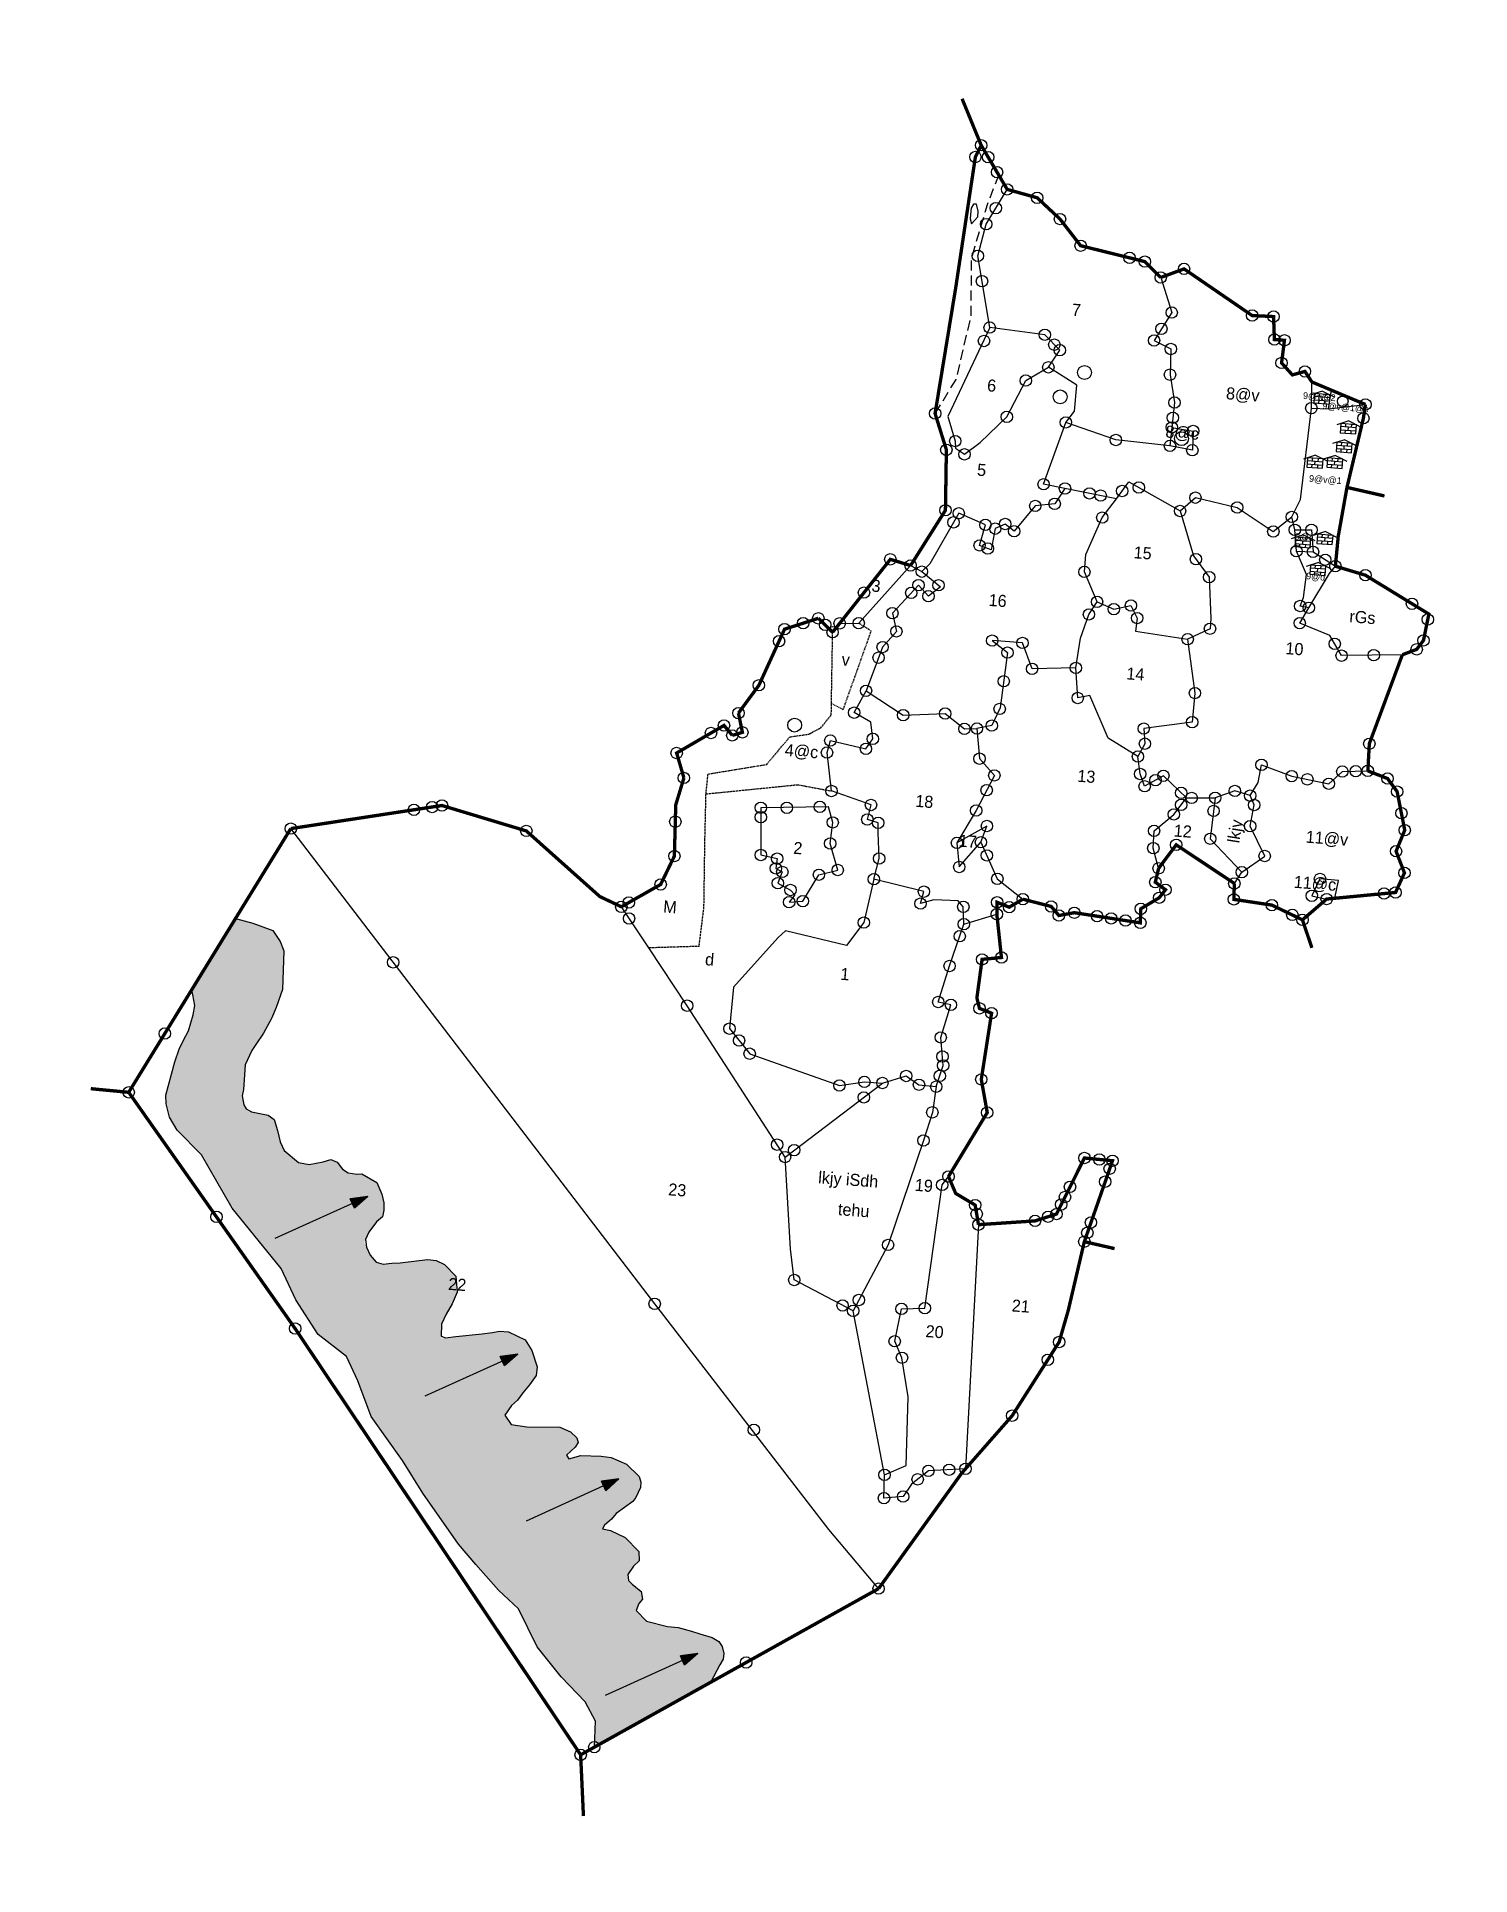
# Model space of a CAD drawing. Header units: feet. Extents: x 278709 to 279785, y 2077692 to 2079072.
import ezdxf
from ezdxf.enums import TextEntityAlignment as Align

# ---------------------------------------------------------------- set-up
doc = ezdxf.new("R2010")
doc.units = ezdxf.units.FT
doc.header["$LTSCALE"] = 0.3
doc.header["$MEASUREMENT"] = 0
doc.linetypes.add('DASHED', pattern=[0.75, 0.5, -0.25])
doc.linetypes.add('DIVIDE', pattern=[1.25, 0.5, -0.25, 0, -0.25, 0, -0.25])
for name, color, linetype in [('LINE_FOOTPATH', 1, 'DASHED'), ('POLY_HATCH', 12, 'Continuous'), ('POLY_PARCEL', 6, 'Continuous'), ('POLY_SUBPARCEL', 6, 'DASHED'), ('POLY_WATER', 4, 'Continuous'), ('SYM_ARROW', 1, 'Continuous'), ('SYM_BUILDING', 1, 'Continuous'), ('SYM_STONE', 1, 'Continuous'), ('SYM_WELL', 1, 'Continuous'), ('TEXT_MAPIN', 7, 'Continuous'), ('TEXT_PARCEL', 7, 'Continuous'), ('V_BOUND_LINE', 7, 'Continuous'), ('V_DIVIDE_LINE', 7, 'DIVIDE')]:
    doc.layers.add(name, color=color, linetype=linetype)
doc.styles.add('TEXT_MAP', font='')
doc.styles.get('TEXT_MAP').set_extended_font_data('Kruti Dev 050')

# ---------------------------------------------------------------- blocks, each defined once
blk = doc.blocks.new('ARROWASPECT')
h = blk.add_hatch(color=256)
h.paths.add_polyline_path([(2.85, -2.85), (3.72, -1.98), (0, 0)])
h.paths.add_polyline_path([(0, 0), (1.98, -3.72), (2.85, -2.85)])
for points in [[(0, 0), (17.15, -17.15)], [(0, 0), (1.98, -3.72)], [(0, 0), (3.72, -1.98)], [(3.72, -1.98), (1.98, -3.72)]]:
    blk.add_lwpolyline(points)
blk = doc.blocks.new('BUILDING')
for p, q in [((2.25, 2.7), (-2.25, 2.7)), ((-2.25, 2.7), (-2.25, 0)), ((2.25, 1.8), (-2.25, 1.8)), ((-2.25, 0.9), (2.25, 0.9)), ((-2.25, 0), (2.25, 0)), ((-0.9, 2.7), (-0.9, 1.8)), ((-0.9, 0.9), (-0.9, 0)), ((0, 0.9), (0, 1.8)), ((0.9, 1.8), (0.9, 2.7)), ((0.9, 0), (0.9, 0.9)), ((2.25, 0), (2.25, 2.7))]:
    blk.add_line(p, q)
for points in [[(0, 3.61), (-3.45, 2.21)], [(0, 3.61), (3.45, 2.21)]]:
    blk.add_lwpolyline(points)
blk = doc.blocks.new('PAKKAWELL')
blk.add_circle((0, 0), 1.81)
blk = doc.blocks.new('STONE')
blk.add_circle((0, 0), 0.851)
blk = doc.blocks.new('LM')
at = {"layer": 'POLY_HATCH'}
h = blk.add_hatch(dxfattribs=at)
h.set_pattern_fill('ZIGZAG', color=256, scale=10, style=0)
h.set_pattern_definition([(0, (0, 0), (1.25, 1.25), [1.25, -1.25]), (90, (1.25, 0), (-1.25, 1.25), [1.25, -1.25])])
h.paths.add_polyline_path([(69.91, 144.01), (73.34, 139.38), (79.2, 132.18), (82.05, 129.33), (85.69, 125.77), (88.86, 123.24), (92.11, 117.77), (95.99, 113.57), (99.87, 110.17), (101.61, 107.4), (101.74, 103.5), (118.28, 114.46), (119.88, 118.14), (119.96, 118.89), (119.63, 119.94), (119.07, 120.66), (118.02, 121.15), (116.16, 121.55), (114.87, 121.88), (112.85, 122.28), (111.23, 122.28), (108.09, 122.84), (106.39, 124.32), (106.71, 125.37), (107.2, 126.09), (106.95, 127.22), (104.96, 128.56), (104.77, 129.57), (105.5, 130.86), (106.31, 131.74), (106.15, 133.12), (103.96, 135.05), (101.7, 135.94), (100.49, 136.1), (100.73, 136.67), (101.7, 137.64), (102.35, 138.53), (104.68, 140.49), (105.08, 141.13), (105.65, 142.66), (105.65, 143.47), (105.33, 144.28), (103.31, 145.97), (100.97, 146.78), (99.43, 146.86), (96.44, 146.78), (94.67, 146.14), (94.26, 146.62), (95.47, 147.91), (95.88, 148.64), (95.64, 149.36), (94.59, 150.17), (92.97, 150.74), (88.04, 150.41), (85.7, 150.57), (84.65, 151.87), (85.54, 153.4), (86.35, 154.29), (87.07, 155.42), (87.96, 156.71), (88.85, 158.16), (88.93, 159.45), (87.94, 161.82), (86.81, 163.35), (84.23, 164.32), (82.93, 164.32), (81.88, 164.08), (80.35, 163.76), (76.47, 163.03), (74.31, 162.58), (74.21, 164.73), (74.78, 166.26), (75.57, 167.89), (76.14, 169.67), (75.81, 172.01), (73.96, 173.62), (72.66, 174.11), (71.37, 174.19), (69.35, 173.78), (67.33, 173.38), (66.12, 173.22), (64.83, 172.98), (63.78, 173.22), (62.81, 174.19), (61.77, 176.01), (62.33, 177.58), (63.38, 179.19), (64.18, 180), (64.34, 181.05), (64.26, 182.1), (63.86, 183.39), (62.97, 185.05), (60.63, 186.18), (58.95, 185.99), (57.72, 186.66), (56.83, 187.63), (55.86, 187.95), (54.73, 187.55), (52.71, 186.99), (51.1, 187.15), (48.83, 188.76), (48.11, 190.05), (47.62, 191.67), (46.98, 193.28), (46.01, 193.85), (42.93, 194.24), (42.29, 195.14), (41.97, 196.43), (42.05, 197.4), (42.05, 199.58), (42.05, 201.11), (42.86, 203.29), (43.42, 204.26), (44.39, 206.03), (45.44, 208.29), (46.01, 209.99), (46.73, 212.73), (46.64, 215.59), (46.48, 218.49), (45.83, 219.86), (44.62, 221.4), (41.55, 222.28), (38.94, 222.74), (33.26, 211.69), (33.88, 209.37), (33.72, 207.92), (33.23, 205.5), (32.59, 204.04), (32.02, 202.67), (31.54, 200.73), (30.57, 195.69), (30.73, 194.4), (31.37, 192.46), (32.67, 190.61), (36.54, 187.22), (41.72, 179.6), (49.72, 171.21), (52.22, 166.69), (55.97, 161.81), (60.41, 158.81), (62.39, 155.33), (64.76, 150.18)])
at = {"layer": 'LINE_FOOTPATH', "ltscale": 10, "flags": 128}
blk.add_lwpolyline([(137.33, 305.83), (140.08, 311.12), (141.6, 320.76), (140.99, 329.28), (142.76, 337.52), (144.11, 342.03)], dxfattribs=at)
at = {"layer": 'POLY_HATCH'}
blk.add_lwpolyline([(101.74, 103.5), (101.61, 107.4), (99.87, 110.17), (95.99, 113.57), (92.11, 117.77), (88.86, 123.24), (85.69, 125.77), (82.05, 129.33), (79.2, 132.18), (73.34, 139.38), (69.91, 144.01), (64.76, 150.18), (62.39, 155.33), (60.41, 158.81), (55.97, 161.81), (52.22, 166.69), (49.72, 171.21), (41.72, 179.6), (36.54, 187.22), (32.67, 190.61), (31.37, 192.46), (30.73, 194.4), (30.57, 195.69), (31.54, 200.73), (32.02, 202.67), (32.59, 204.04), (33.23, 205.5), (33.72, 207.92), (33.88, 209.37), (33.26, 211.69), (38.94, 222.74), (41.55, 222.28), (44.62, 221.4), (45.83, 219.86), (46.48, 218.49), (46.64, 215.59), (46.73, 212.73), (46.01, 209.99), (45.44, 208.29), (44.39, 206.03), (43.42, 204.26), (42.86, 203.29), (42.05, 201.11), (42.05, 199.58), (42.05, 197.4), (41.97, 196.43), (42.29, 195.14), (42.7, 194.57), (43.5, 194.17), (46.01, 193.85), (46.98, 193.28), (47.62, 191.67), (48.11, 190.05), (48.83, 188.76), (51.1, 187.15), (52.71, 186.99), (54.73, 187.55), (55.86, 187.95), (56.83, 187.63), (57.72, 186.66), (58.61, 186.18), (59.9, 186.1), (60.63, 186.18), (62.97, 185.05), (63.86, 183.39), (64.26, 182.1), (64.34, 181.05), (64.18, 180), (63.38, 179.19), (62.33, 177.58), (61.92, 176.45), (62.17, 175.32), (62.81, 174.19), (63.78, 173.22), (64.83, 172.98), (66.12, 173.22), (67.33, 173.38), (68.14, 173.54), (69.35, 173.78), (71.37, 174.19), (72.66, 174.11), (73.96, 173.62), (75.81, 172.01), (76.14, 169.67), (75.57, 167.89), (74.78, 166.26), (74.21, 164.73), (74.29, 162.95), (74.94, 162.71), (76.47, 163.03), (80.35, 163.76), (81.88, 164.08), (82.93, 164.32), (84.23, 164.32), (86.81, 163.35), (87.94, 161.82), (88.93, 159.45), (88.85, 158.16), (87.96, 156.71), (87.07, 155.42), (86.35, 154.29), (85.54, 153.4), (84.65, 151.87), (85.7, 150.57), (88.04, 150.41), (92.97, 150.74), (94.59, 150.17), (95.64, 149.36), (95.88, 148.64), (95.47, 147.91), (94.26, 146.62), (94.67, 146.14), (96.44, 146.78), (99.43, 146.86), (100.97, 146.78), (103.31, 145.97), (105.33, 144.28), (105.65, 143.47), (105.65, 142.66), (105.08, 141.13), (104.68, 140.49), (102.35, 138.53), (101.7, 137.64), (100.73, 136.67), (100.49, 136.1), (101.7, 135.94), (103.96, 135.05), (106.15, 133.12), (106.31, 131.74), (105.5, 130.86), (104.77, 129.57), (104.93, 128.68), (105.5, 128.19), (106.95, 127.22), (107.2, 126.09), (106.71, 125.37), (106.39, 124.32), (108.09, 122.84), (111.23, 122.28), (112.85, 122.28), (114.87, 121.88), (116.16, 121.55), (118.02, 121.15), (119.07, 120.66), (119.63, 119.94), (119.96, 118.89), (119.88, 118.08), (119.47, 117.19), (118.28, 114.46), (101.74, 103.5)], dxfattribs=at)
at = {"layer": 'POLY_PARCEL'}
for points in [[(144.48, 319.24), (141.9, 329.78), (142.79, 334.59), (145.52, 340)], [(169.37, 328.63), (171.4, 323.53), (169.09, 319.17), (171.67, 318.1), (171.85, 314.27), (172.83, 310.17), (172.73, 306.45)], [(144.48, 319.24), (139.25, 305.55), (140.65, 301.96), (140.74, 300.9), (142.16, 300.09), (144.39, 302.05), (148.05, 306.15), (150.45, 311.76), (153.66, 313.99)], [(153.66, 313.99), (155.17, 316.66), (152.77, 318.8), (144.48, 319.24)], [(156.88, 305.99), (158.03, 307.75), (158.12, 311.67), (153.66, 313.99)], [(193.26, 310.9), (193.05, 314.79)], [(195.83, 311), (196.07, 313.78)], [(191.58, 294.48), (192.67, 297.15), (193.26, 310.9)], [(193.26, 310.9), (195.83, 311)], [(195.83, 311), (201.27, 312.05)], [(157.51, 296.14), (154.28, 296.53), (156.88, 305.99)], [(172.65, 303.67), (164.54, 303.94), (156.88, 305.99)], [(172.73, 306.45), (175.93, 306.15), (176.03, 303.28), (172.65, 303.67)], [(172.73, 306.45), (172.65, 303.67)], [(165.28, 295.2), (166.96, 297.85), (174.89, 294.1)], [(157.51, 296.14), (156.15, 293.75), (153.29, 293.21), (150.44, 289.2), (149.02, 290.18), (147.59, 289.38), (147.23, 286.18), (145.45, 286.71), (146.08, 289.83), (141.98, 291.25), (138.23, 283.39), (137.16, 282.15)], [(165.28, 295.2), (157.51, 296.14)], [(163.57, 279.64), (161.34, 283.95), (161.34, 286.53), (163.39, 292.23), (165.28, 295.2)], [(174.89, 294.1), (177.02, 296.26), (183.36, 295.27), (189, 292.1), (191.58, 294.48)], [(174.89, 294.1), (177.38, 287.6), (179.97, 284.58), (180.68, 278.43), (180.68, 276.92), (177.47, 275.1)], [(192.17, 292.6), (191.58, 294.48)], [(192.17, 292.6), (194.65, 292.79), (195.14, 289.53)], [(192.67, 289.43), (192.17, 292.6)], [(192.67, 289.43), (195.14, 289.53)], [(195.16, 281.16), (193.85, 281.32), (194.25, 282.6), (194.45, 286.07), (192.67, 289.43)], [(195.14, 289.53), (198.63, 287.64)], [(128.34, 273.77), (135.41, 282.93)], [(135.41, 282.93), (137.16, 282.15)], [(137.16, 282.15), (140.1, 280.1), (138.41, 278.58), (136.8, 280.1), (133.24, 275.64), (134.04, 272.97), (132.17, 270.48), (130.2, 263.79)], [(161.15, 269.56), (161.52, 274.03), (162.5, 277.68), (163.57, 279.64)], [(163.57, 279.64), (166.15, 278.75), (168.65, 279.47), (169.72, 277.68), (169.63, 275.72), (177.47, 275.1)], [(177.47, 275.1), (179.17, 267.17), (179.08, 262.81), (171.95, 261.3), (172.3, 259.07), (171.4, 257.09)], [(125.51, 273.52), (128.34, 273.77)], [(161.15, 269.56), (154.65, 268.94), (152.95, 272.68), (148.41, 272.68), (150.82, 271.07), (150.37, 262.79), (149.3, 260.03), (147.13, 259.42)], [(171.4, 257.09), (166.77, 259.5), (163.56, 265.64), (161.78, 265.11), (161.15, 269.56)], [(126.18, 248.48), (125.09, 254.15), (125.45, 255.97), (130.84, 255.15), (131.76, 256.7), (131.27, 259.15), (128.69, 260.4), (130.2, 263.79)], [(130.2, 263.79), (135.99, 260.58), (142.23, 261.29), (145.26, 259.24), (147.13, 259.42)], [(147.13, 259.42), (147.85, 254.97), (150.25, 252.65), (147.94, 247.22), (145.45, 242.18)], [(179.09, 251.46), (175.41, 254.51), (172.74, 252.73), (171.93, 254.51), (171.4, 257.09)], [(188.54, 252.53), (189.61, 254.58), (189.88, 257.25), (194.51, 255.91), (200.12, 255.2), (201.99, 257.16), (205.78, 257.55)], [(188.54, 252.53), (186.22, 253.06), (183.37, 251.82)], [(188.18, 241.04), (191.39, 243.71), (188.89, 247.99), (189.25, 251.19), (188.54, 252.53)], [(175.75, 240.68), (174.73, 243.62), (174.64, 246.21), (177.4, 248.88), (179.09, 251.46)], [(179.09, 251.46), (183.37, 251.82)], [(183.37, 251.82), (183.1, 245.67), (188.18, 241.04)], [(133.5, 235.83), (134.04, 238.98), (133.59, 242.82), (133.5, 244.28), (131.85, 244.65), (132.23, 246.85), (126.18, 248.48)], [(128.01, 236.79), (126.6, 240.65), (126.73, 243.82), (125.91, 246.09), (115.86, 245.19), (116.4, 238.16), (118.87, 237.8), (118.78, 236.33), (119.79, 235.88), (119.26, 234.15), (121.2, 233.28), (121.92, 232.62)], [(149.01, 242.54), (149.72, 245.03), (145.45, 242.18)], [(145.45, 242.18), (146.07, 238.62), (149.01, 242.54)], [(149.01, 242.54), (151.86, 237.29), (155.89, 234.55)], [(187.19, 239.28), (188.18, 241.04)], [(202.29, 238.21), (202.67, 240.93), (199.88, 240.93), (198.86, 238.33), (201.1, 238.01)], [(134.18, 138.57), (105.69, 170.16), (46.15, 236.76)], [(121.92, 232.62), (121.14, 231.45), (123.17, 231.77), (125.27, 235.88), (128.01, 236.79)], [(133.5, 235.83), (132.5, 229.26), (130.15, 225.66), (120.91, 227.13), (119.92, 226.09), (113.85, 218.2), (113.7, 211.96), (116.99, 208.46), (130.7, 204.74), (134.38, 205.56)], [(147.39, 230.17), (147.12, 232.73), (146.3, 233.55), (142.64, 233.46), (140.72, 232.73), (141.09, 234.55), (133.5, 235.83)], [(147.39, 230.17), (152.19, 232.02)], [(100.77, 223.06), (96.23, 228.87)], [(145.13, 205.67), (145.93, 208.89), (145.24, 213.05), (146.39, 218.02), (144.47, 218.29), (145.75, 223.78), (147.39, 230.17)], [(107.78, 214.08), (107.15, 214.9), (100.77, 223.06)], [(123.43, 193.48), (107.78, 214.08)], [(137.07, 205.6), (140.54, 206.92), (142.54, 205.76), (145.13, 205.67)], [(123.43, 193.48), (137.07, 205.6)], [(134.38, 205.56), (137.07, 205.6)], [(145.13, 205.67), (144.84, 201.8), (143.83, 197.51), (139.75, 181.57), (135.31, 171.37)], [(135.31, 171.37), (126.19, 175.29), (125.28, 179.86), (123.43, 193.48)], [(141.83, 147.31), (144.93, 148.95), (144.48, 159.18), (143.1, 164.94), (141.83, 167.31), (142.47, 172.2), (145.94, 172.57), (147.13, 191.11), (147.97, 192.44)], [(152.98, 185.61), (153.82, 149.14)], [(141.83, 147.31), (135.31, 171.37)], [(153.82, 149.14), (148.31, 148.4), (145.94, 146.21), (144.84, 144.29), (142.01, 143.84), (141.83, 147.31)], [(142.24, 130.32), (134.18, 138.57)]]:
    blk.add_lwpolyline(points, dxfattribs=at)
at = {"layer": 'POLY_SUBPARCEL'}
for points in [[(125.19, 261.53), (124.56, 272.12)], [(125.19, 261.53), (127.01, 260.74), (130.29, 272.74), (128.34, 273.77)], [(107.63, 249.61), (116.25, 251.7), (119.37, 256.06), (122.18, 256.69), (123.89, 257.78), (125.3, 259.8), (125.19, 261.53)], [(107.55, 246.63), (107.63, 249.61)], [(108.25, 223.86), (108.53, 229.7), (107.91, 239.76), (107.55, 246.63), (121.1, 249.04), (126.18, 248.48)], [(108.25, 223.86), (100.77, 223.06)]]:
    blk.add_lwpolyline(points, dxfattribs=at)
at = {"layer": 'POLY_WATER'}
for points in [[(140.61, 334.49), (141.46, 335.6), (141.46, 336.44), (141.11, 337.47), (140.65, 337.44), (140.35, 336.82), (140.35, 335.87), (140.35, 335.22), (140.61, 334.49)], [(195.16, 281.16), (197.81, 286.51), (198.63, 287.64)], [(209.6, 275.22), (200.57, 274.4), (198.61, 277.25), (193.97, 278.77), (195.16, 281.16)]]:
    blk.add_lwpolyline(points, dxfattribs=at)
at = {"layer": 'V_BOUND_LINE', "const_width": 0.5}
for points in [[(135.41, 282.93), (139.97, 291.55), (139.42, 300.56), (137.33, 305.83), (138.97, 324.72), (140.42, 344.46), (141.15, 346.27), (145.52, 340)], [(145.52, 340), (150.08, 339.09), (153.72, 336.18), (157.09, 332.45), (166.83, 330.81), (169.37, 328.63)], [(169.37, 328.63), (172.74, 330.17), (183.4, 324), (186.6, 324.09), (186.99, 320.68), (188.49, 320.68), (188.32, 317.28), (190.06, 315.62), (191.89, 316.28), (193.05, 314.79)], [(193.05, 314.79), (196.07, 313.78)], [(196.07, 313.78), (201.27, 312.05)], [(201.27, 312.05), (201.12, 309.97), (199.46, 299.5), (198.71, 292.04), (198.63, 287.64)], [(198.63, 287.64), (203.2, 286.64), (213.08, 281.58), (212.58, 277.6), (211.67, 276.19), (209.6, 275.22)], [(125.51, 273.52), (132.32, 283.62), (135.41, 282.93)], [(209.6, 275.22), (205.69, 261.61), (205.78, 257.55)], [(111.46, 259.02), (114.19, 263.39), (117.37, 272.03), (122.28, 274.03)], [(122.28, 274.03), (124.56, 272.12)], [(124.56, 272.12), (125.51, 273.52)], [(110.8, 255.63), (112.27, 256.2), (111.46, 259.02)], [(104.08, 248.75), (102.72, 252.38), (109.45, 257.02), (110.8, 255.63)], [(205.78, 257.55), (208.8, 256.63), (210.37, 254.8), (211.94, 249.14), (210.89, 245.91), (212.38, 242.78), (211.28, 239.77), (201.1, 238.01), (197.73, 234.64), (193.02, 236.49), (187.3, 236.91), (187.19, 239.28)], [(96.23, 228.87), (101.83, 232.64), (103.55, 237.02), (103.17, 244.65), (104.08, 248.75)], [(187.19, 239.28), (178.1, 244.38), (175.75, 240.68)], [(46.15, 236.76), (68.39, 241.91), (81.23, 239.08), (92.91, 230.15), (96.23, 228.87)], [(175.75, 240.68), (175.41, 238.58), (177.01, 237.57), (176.17, 236.31), (173.56, 234.46), (173.64, 232.36), (163.71, 233.12), (161.44, 232.53), (160.18, 233.79), (155.89, 234.55)], [(99.78, 102.21), (52.46, 162.41), (25.02, 195.68), (46.15, 236.76)], [(155.89, 234.55), (153.96, 233.2), (152.1, 233.79), (152.19, 232.02)], [(152.19, 232.02), (153.37, 225.63), (150.51, 225.13), (150.17, 219.33), (150.67, 217.81), (152.53, 217.23), (151.75, 207.26), (153.01, 202.39), (147.97, 192.44)], [(152.98, 185.61), (161.35, 186.81), (164.46, 188.07), (167.99, 196.73), (172.2, 196.64), (168.92, 184.28), (167.32, 173.94), (166.31, 169.06), (160.16, 157.57), (153.82, 149.14)], [(147.97, 192.44), (149.23, 190), (152.26, 188.49), (152.98, 185.61)], [(153.82, 149.14), (153.27, 148.4), (142.24, 130.32)], [(142.24, 130.32), (99.78, 102.21)]]:
    blk.add_lwpolyline(points, dxfattribs=at)
at = {"layer": 'V_DIVIDE_LINE', "ltscale": 10, "const_width": 0.5, "flags": 128}
for points in [[(141.15, 346.27), (137.78, 352.98)], [(205.14, 298.65), (199.46, 299.5)], [(199.46, 230.58), (197.73, 234.64)], [(25.02, 195.68), (19.34, 195.79)], [(173.5, 183.59), (168.92, 184.28)], [(99.78, 102.21), (100.89, 93.12)]]:
    blk.add_lwpolyline(points, dxfattribs=at)
at = {"layer": 'SYM_ARROW', "xscale": 0.6278633919747358, "yscale": 0.6278633919747358, "zscale": 0.6278633919747358, "rotation": 253.7388712299099}
for p in [(61.77, 182.89), (85.89, 161.13), (102.36, 143.69), (116.09, 118.61)]:
    blk.add_blockref('ARROWASPECT', p, dxfattribs=at)
at = {"layer": 'SYM_BUILDING', "xscale": 0.5138233736234282, "yscale": 0.5138233736234282, "zscale": 0.5138233736234282}
for p in [(194.74, 311.71), (199, 307.55), (198.59, 304.71), (194.43, 302.07), (197.37, 302.28), (193.52, 290.1), (196.77, 290.82), (196.05, 286.15)]:
    blk.add_blockref('BUILDING', p, dxfattribs=at)
at = {"layer": 'SYM_STONE'}
for p in [(141.15, 346.27), (140.42, 344.46), (142.33, 344.58), (143.82, 342.44), (145.52, 340), (144.05, 337.09), (150.08, 339.09), (142.79, 334.59), (153.72, 336.18), (157.09, 332.45), (164.51, 331.2), (141.9, 329.78), (166.83, 330.81), (169.37, 328.63), (172.74, 330.17), (142.81, 326.06), (171.4, 323.53), (183.4, 324), (186.6, 324.09), (170.05, 320.99), (186.99, 320.68), (188.49, 320.68), (144.48, 319.24), (152.77, 318.8), (154.3, 317.43), (169.09, 319.17), (171.67, 318.1), (143.79, 317.18), (155.17, 316.66), (188.32, 317.28), (191.89, 316.28), (153.66, 313.99), (171.85, 314.27), (201.27, 312.05), (150.45, 311.76), (172.83, 310.17), (193.26, 310.9), (201.12, 309.97), (172.77, 307.9), (137.33, 305.83), (148.05, 306.15), (156.88, 305.99), (164.54, 303.94), (172.73, 306.45), (175.93, 306.15), (140.65, 301.96), (172.65, 303.67), (176.03, 303.28), (139.42, 300.56), (142.16, 300.09), (154.28, 296.53), (157.51, 296.14), (161.21, 295.69), (162.9, 295.49), (166.05, 296.42), (168.49, 297.12), (177.02, 296.26), (153.29, 293.21), (156.15, 293.75), (174.89, 294.1), (183.36, 295.27), (191.58, 294.48), (194.65, 292.79), (139.97, 291.55), (141.98, 291.25), (149.02, 290.18), (163.39, 292.23), (189, 292.1), (192.17, 292.6), (141.3, 289.84), (146.08, 289.83), (147.59, 289.38), (150.44, 289.2), (192.67, 289.43), (195.14, 289.53), (197.05, 288.49), (198.63, 287.64), (145.45, 286.71), (146.71, 286.34), (177.8, 287.11), (179.97, 284.58), (203.2, 286.64), (132.32, 283.62), (135.41, 282.93), (137.16, 282.15), (161.34, 283.95), (210.46, 282.92), (136.8, 280.1), (139.79, 280.31), (163.57, 279.64), (168.65, 279.47), (193.85, 281.32), (195.16, 281.16), (212.98, 280.76), (128.78, 278.37), (135.82, 278.87), (138.41, 278.58), (162.5, 277.68), (166.15, 278.75), (169.72, 277.68), (180.68, 276.92), (193.97, 278.77), (212.58, 277.6), (122.28, 274.03), (128.34, 273.77), (133.24, 275.64), (177.47, 275.1), (199.41, 276.08), (200.57, 274.4), (205.35, 274.84), (211.67, 276.19), (117.37, 272.03), (120.08, 273.13), (123.36, 273.13), (124.56, 272.12), (125.51, 273.52), (134.04, 272.97), (148.41, 272.68), (150.82, 271.07), (152.95, 272.68), (116.69, 270.18), (131.69, 268.86), (132.17, 270.48), (154.65, 268.94), (161.15, 269.56), (150.58, 266.76), (179.17, 267.17), (114.19, 263.39), (130.2, 263.79), (150.29, 262.6), (161.78, 265.11), (179.08, 262.81), (128.69, 260.4), (135.99, 260.58), (142.23, 261.29), (149.3, 260.03), (171.95, 261.3), (205.69, 261.61), (111.46, 259.02), (145.26, 259.24), (147.13, 259.42), (171.4, 257.09), (172.3, 259.07), (189.88, 257.25), (201.99, 257.16), (203.98, 257.36), (205.78, 257.55), (107.6, 255.75), (109.45, 257.02), (110.8, 255.63), (112.27, 256.2), (125.45, 255.97), (130.84, 255.15), (131.76, 256.7), (147.85, 254.97), (171.93, 254.51), (175.41, 254.51), (194.51, 255.91), (196.87, 255.61), (200.12, 255.2), (208.8, 256.63), (210.37, 254.8), (102.72, 252.38), (125.09, 254.15), (150.25, 252.65), (172.74, 252.73), (174.28, 253.76), (178.25, 252.16), (183.37, 251.82), (186.22, 253.06), (188.54, 252.53), (211.25, 251.63), (149.27, 250.36), (177.4, 248.88), (178.39, 250.39), (179.87, 251.53), (183.28, 249.84), (189.25, 251.19), (211.94, 249.14), (104.08, 248.75), (126.18, 248.48), (132.23, 246.85), (147.94, 247.22), (174.64, 246.21), (188.89, 247.99), (115.86, 245.19), (115.97, 243.78), (119.74, 245.48), (124.63, 245.98), (126.73, 243.82), (131.85, 244.65), (133.5, 244.28), (149.72, 245.03), (174.73, 243.62), (178.1, 244.38), (183.1, 245.67), (191.39, 243.71), (210.89, 245.91), (64.27, 240.95), (66.95, 241.57), (68.39, 241.91), (103.3, 242.15), (126.6, 240.65), (145.45, 242.18), (149.01, 242.54), (150.03, 240.66), (175.75, 240.68), (188.18, 241.04), (199.88, 240.93), (212.38, 242.78), (81.23, 239.08), (116.4, 238.16), (134.04, 238.98), (146.07, 238.62), (175.41, 238.58), (187.19, 239.28), (198.86, 238.33), (201.1, 238.01), (209.58, 239.48), (211.28, 239.77), (46.15, 236.76), (103.55, 237.02), (118.78, 236.33), (118.87, 237.8), (119.79, 235.88), (125.27, 235.88), (128.01, 236.79), (133.5, 235.83), (151.86, 237.29), (176.17, 236.31), (177.01, 237.57), (187.3, 236.91), (193.02, 236.49), (196.17, 235.26), (101.83, 232.64), (119.26, 234.15), (121.2, 233.28), (140.72, 232.73), (141.09, 234.55), (147.12, 232.73), (152.1, 233.79), (153.96, 233.2), (155.89, 234.55), (160.18, 233.79), (161.44, 232.53), (163.71, 233.12), (167.13, 232.86), (169.26, 232.69), (171.41, 232.53), (173.56, 234.46), (197.73, 234.64), (121.14, 231.45), (123.17, 231.77), (147.39, 230.17), (152.19, 232.02), (173.64, 232.36), (96.23, 228.87), (97.3, 229.59), (97.51, 227.22), (132.5, 229.26), (146.92, 228.32), (150.51, 225.13), (153.37, 225.63), (145.75, 223.78), (62.9, 218.02), (144.47, 218.29), (146.39, 218.02), (150.67, 217.81), (152.53, 217.23), (107.15, 214.9), (113.7, 211.96), (145.24, 213.05), (115.26, 210.3), (116.99, 208.46), (145.71, 210.22), (145.93, 208.89), (134.38, 205.56), (137.07, 205.6), (140.54, 206.92), (142.54, 205.76), (145.13, 205.67), (145.54, 207.31), (151.75, 207.26), (29.73, 204.83), (130.7, 204.74), (134.48, 203.25), (153.01, 202.39), (144.84, 201.8), (143.83, 197.51), (167.99, 196.73), (25.02, 195.68), (122.1, 195.23), (124.71, 194.62), (170.22, 196.68), (171.87, 195.42), (172.2, 196.64), (123.43, 193.48), (147.97, 192.44), (166.17, 192.27), (171.35, 193.44), (147.13, 191.11), (152.26, 188.49), (165.06, 189.55), (165.54, 190.71), (152.59, 187.18), (161.35, 186.81), (163.24, 187.58), (164.46, 188.07), (169.69, 187.2), (152.98, 185.61), (168.92, 184.28), (169.27, 185.62), (139.75, 181.57), (39.49, 178.14), (126.19, 175.29), (133.67, 172.05), (136.03, 173.04), (142.47, 172.2), (145.94, 172.57), (105.69, 170.16), (135.31, 171.37), (141.83, 167.31), (166.31, 169.06), (143.1, 164.94), (164.83, 166.29), (52.46, 162.41), (160.16, 157.57), (121.87, 152.53), (148.31, 148.4), (151.39, 148.81), (153.82, 149.14), (141.83, 147.31), (146.81, 147.02), (142.01, 143.84), (144.84, 144.29), (142.24, 130.32), (123.37, 117.82), (101.72, 103.49), (99.78, 102.21)]:
    blk.add_blockref('STONE', p, dxfattribs=at)
at = {"layer": 'SYM_WELL'}
for p, xscale, yscale, zscale in [((159.1, 313.63), 0.5691689653658973, 0.5691689653658973, 0.5691689653658973), ((197.85, 312.26), 0.4382083430542055, 0.4382083430542055, 0.4382083430542055), ((155.75, 309.72), 0.5691689653658973, 0.5691689653658973, 0.5691689653658973), ((174.29, 304.88), 0.5691689653658973, 0.5691689653658973, 0.5691689653658973), ((119.96, 257.87), 0.5691689653658973, 0.5691689653658973, 0.5691689653658973)]:
    blk.add_blockref('PAKKAWELL', p, dxfattribs=dict(at, xscale=xscale, yscale=yscale, zscale=zscale))
at = {"layer": 'TEXT_MAPIN', "style": 'TEXT_MAP'}
for s, p in [('rGs', (201.3, 279.46)), ('lkjy iSdh', (128.61, 189.97)), ('tehu', (131.91, 185.45))]:
    blk.add_text(s, height=1.8, dxfattribs=at).set_placement(p)
for s, p in [('v', (126.83, 267.3)), ('M', (103.48, 228.51)), ('d', (109.97, 221.13))]:
    blk.add_text(s, height=1.8, dxfattribs=at).set_placement(p, align=Align.CENTER)
blk.add_text('lkjy', height=1.8, rotation=85.3732, dxfattribs=at).set_placement((187.46, 245.26))
at = {"layer": 'TEXT_PARCEL', "style": 'TEXT_MAP'}
for s, height, p in [('7', 1.8, (157.19, 321.95)), ('8@v', 1.8, (182.91, 311.26)), ('9@v@2', 1, (194.32, 312.19)), ('6', 1.8, (145.44, 309.73)), ('9@v@1@c', 1, (198.33, 310.9)), ('8@c', 1.8, (174.33, 304.88)), ('9@v@1', 1, (196.16, 299.92)), ('5', 1.8, (144.9, 297.06)), ('9@c', 1, (193.65, 291.12)), ('15', 1.8, (169.81, 286.54)), ('9@d', 1, (195.82, 285.37)), ('3', 1.8, (130.5, 278.61)), ('16', 1.8, (148.77, 277.81)), ('10', 1.8, (193.48, 274)), ('14', 1.8, (170.1, 268.44)), ('4@c', 1.8, (121.29, 253.18)), ('13', 1.8, (163.96, 252.65)), ('18', 1.8, (140.13, 247.08)), ('12', 1.8, (178.93, 245.59)), ('11@v', 1.8, (200.47, 246.17)), ('17', 1.8, (147.06, 241.65)), ('2', 1.8, (121.84, 238.71)), ('11@c', 1.8, (199.2, 239.32)), ('1', 1.8, (130.27, 220.49)), ('19', 1.8, (144.41, 189.93)), ('23', 1.8, (107.77, 186.47)), ('21', 1.8, (160.2, 173.08)), ('22', 1.8, (76.1, 169.91)), ('20', 1.8, (147.67, 168.29))]:
    blk.add_text(s, height=height, dxfattribs=at).set_placement(p, align=Align.CENTER)

msp = doc.modelspace()

# ---------------------------------------------------------------- block references
at = {"xscale": 5.029308738986081, "yscale": 5.029308738986081, "zscale": 5.029308738986081, "rotation": 355.6468895242061}
msp.add_blockref('LM', (278577.8, 2077307.8), dxfattribs=at)

doc.saveas('drawing.dxf')
